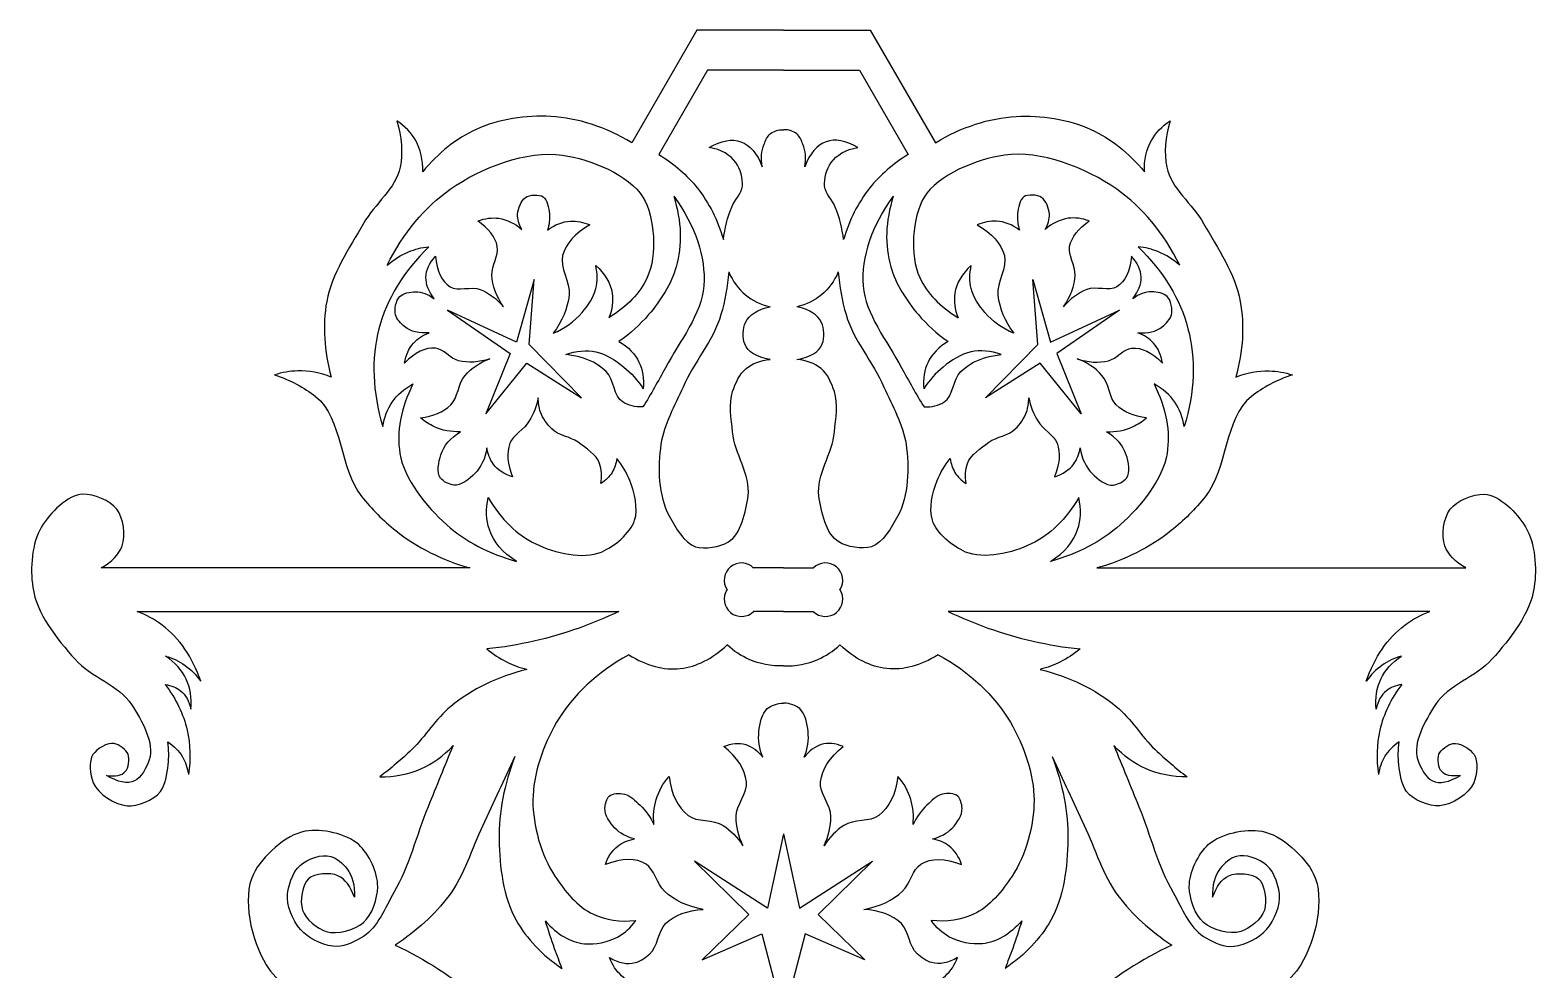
# Model space of a CAD drawing. Header units: millimetres. Extents: x -214 to 301, y -82 to 144.
# Drawn here: x -28.9 to 110, y 20.5 to 107.1 of the extents above; entities that cross this region are included whole.
import ezdxf

# ---------------------------------------------------------------- set-up
doc = ezdxf.new("R2010")
doc.units = ezdxf.units.MM
doc.linetypes.add('K5LT32769', pattern=[0])

msp = doc.modelspace()

# ---------------------------------------------------------------- linework, layer by layer
at = {"color": 30, "linetype": 'K5LT32769', "true_color": 0xff8000}
for p, q in [((32.52, 107.08), (26.52, 96.68)), ((40.52, 107.08), (32.52, 107.08)), ((40.52, 107.08), (48.52, 107.08)), ((48.52, 107.08), (54.52, 96.68)), ((33.52, 103.4), (29.02, 95.61)), ((40.52, 103.4), (33.52, 103.4)), ((40.52, 103.4), (47.52, 103.4)), ((47.52, 103.4), (52.02, 95.61)), ((17.52, 84.08), (15.9, 78.3)), ((17.08, 78.09), (17.52, 84.08)), ((63.95, 78.09), (63.51, 84.08)), ((63.51, 84.08), (65.14, 78.3)), ((15.9, 78.3), (9.55, 81.26)), ((9.55, 81.26), (15.31, 77.28)), ((65.14, 78.3), (71.48, 81.26)), ((71.48, 81.26), (65.72, 77.28)), ((17.08, 78.09), (21.9, 73.17)), ((63.95, 78.09), (59.13, 73.17)), ((15.31, 77.28), (13.07, 71.72)), ((65.72, 77.28), (67.96, 71.72)), ((13.07, 71.72), (16.84, 76.39)), ((16.84, 76.39), (21.9, 73.17)), ((64.19, 76.39), (59.13, 73.17)), ((67.96, 71.72), (64.19, 76.39)), ((11.61, 57.5), (-22.39, 57.5)), ((40.52, 57.5), (37.76, 57.5)), ((40.52, 57.5), (43.27, 57.5)), ((69.42, 57.5), (103.42, 57.5)), ((-19.09, 53.5), (25.34, 53.5)), ((40.52, 53.5), (37.76, 53.5)), ((40.52, 53.5), (43.27, 53.5)), ((100.12, 53.5), (55.69, 53.5)), ((40.52, 32.99), (39.05, 26.14)), ((40.52, 32.99), (41.98, 26.14)), ((39.05, 26.14), (32.31, 30.46)), ((32.31, 30.46), (37.31, 25.56)), ((41.98, 26.14), (48.72, 30.46)), ((48.72, 30.46), (43.72, 25.56)), ((37.31, 25.56), (33.03, 21.37)), ((43.72, 25.56), (48, 21.37)), ((33.03, 21.37), (38.53, 23.76)), ((38.53, 23.76), (40.52, 16.18)), ((42.5, 23.76), (40.52, 16.18)), ((48, 21.37), (42.5, 23.76))]:
    msp.add_line(p, q, dxfattribs=at)
for centre, start, end in [((36.64, 56.37), 45, 213.5549), ((44.39, 56.37), 326.4451, 135), ((36.64, 54.62), 146.4451, 315), ((44.39, 54.62), 225, 33.5549)]:
    msp.add_arc(centre, 1.59, start, end, dxfattribs=at)
for points, knots in [([(4.86, 98.73), (5.33, 97.2), (5.43, 95.77), (5.17, 94.43), (4.79, 92.51), (2.8, 91.04), (1.79, 89.25), (0.48, 86.96), (-1.15, 84.59), (-1.6, 82.07), (-1.99, 79.85), (-1.85, 77.52), (-1.19, 75.1)], [0, 0, 0, 0, 1, 1, 1, 2, 2, 2, 3, 3, 3, 4, 4, 4, 4]), ([(7.25, 94.02), (7.28, 95.11), (7.06, 96.06), (6.61, 96.89), (6.21, 97.6), (5.63, 98.22), (4.86, 98.73)], [0, 0, 0, 0, 1, 1, 1, 2, 2, 2, 2]), ([(26.52, 96.68), (24.08, 98.16), (21.59, 98.97), (19.06, 99.12), (16.81, 99.25), (14.24, 98.88), (12.19, 97.93), (10.34, 97.08), (8.69, 95.78), (7.25, 94.02)], [0, 0, 0, 0, 1, 1, 1, 2, 2, 2, 3, 3, 3, 3]), ([(54.52, 96.68), (56.95, 98.16), (59.44, 98.97), (61.97, 99.12), (64.22, 99.25), (66.79, 98.88), (68.84, 97.93), (70.69, 97.08), (72.34, 95.78), (73.79, 94.02)], [0, 0, 0, 0, 1, 1, 1, 2, 2, 2, 3, 3, 3, 3]), ([(73.79, 94.02), (73.75, 95.11), (73.97, 96.06), (74.43, 96.89), (74.82, 97.6), (75.4, 98.22), (76.17, 98.73)], [0, 0, 0, 0, 1, 1, 1, 2, 2, 2, 2]), ([(76.17, 98.73), (75.7, 97.2), (75.6, 95.77), (75.86, 94.43), (76.24, 92.51), (78.23, 91.04), (79.25, 89.25), (80.55, 86.96), (82.18, 84.59), (82.63, 82.07), (83.02, 79.85), (82.89, 77.52), (82.22, 75.1)], [0, 0, 0, 0, 1, 1, 1, 2, 2, 2, 3, 3, 3, 4, 4, 4, 4]), ([(38.56, 94.48), (38.42, 95.24), (38.48, 95.94), (38.73, 96.57), (38.86, 96.9), (39.03, 97.29), (39.29, 97.51), (39.59, 97.77), (40, 97.9), (40.52, 97.9)], [0, 0, 0, 0, 1, 1, 1, 2, 2, 2, 3, 3, 3, 3]), ([(42.47, 94.48), (42.61, 95.24), (42.55, 95.94), (42.3, 96.57), (42.17, 96.9), (42, 97.29), (41.74, 97.51), (41.44, 97.77), (41.03, 97.9), (40.52, 97.9)], [0, 0, 0, 0, 1, 1, 1, 2, 2, 2, 3, 3, 3, 3]), ([(3.98, 85.4), (5.47, 88.4), (7.41, 90.74), (9.79, 92.41), (12.61, 94.4), (16.84, 96.04), (20.15, 95.55), (22.71, 95.17), (26.32, 93.75), (27.56, 91.67), (28.66, 89.82), (28.9, 86.33), (27.95, 84.26), (27.29, 82.83), (26.11, 81.6), (24.42, 80.56)], [0, 0, 0, 0, 1, 1, 1, 2, 2, 2, 3, 3, 3, 4, 4, 4, 5, 5, 5, 5]), ([(33.65, 96.27), (34.8, 96.91), (35.78, 97.08), (36.59, 96.79), (37.42, 96.49), (38.08, 95.72), (38.56, 94.48)], [0, 0, 0, 0, 1, 1, 1, 2, 2, 2, 2]), ([(34.97, 87.77), (35.1, 88.81), (35.36, 89.81), (35.74, 90.76), (36.01, 91.43), (36.65, 92.02), (36.72, 92.68), (36.8, 93.38), (36.53, 94.29), (36.12, 94.86), (35.62, 95.58), (34.79, 96.05), (33.65, 96.27)], [0, 0, 0, 0, 1, 1, 1, 2, 2, 2, 3, 3, 3, 4, 4, 4, 4]), ([(47.38, 96.27), (46.24, 96.91), (45.25, 97.08), (44.44, 96.79), (43.61, 96.49), (42.95, 95.72), (42.47, 94.48)], [0, 0, 0, 0, 1, 1, 1, 2, 2, 2, 2]), ([(46.06, 87.77), (45.93, 88.81), (45.67, 89.81), (45.29, 90.76), (45.02, 91.43), (44.38, 92.02), (44.31, 92.68), (44.23, 93.38), (44.51, 94.29), (44.91, 94.86), (45.41, 95.58), (46.24, 96.05), (47.38, 96.27)], [0, 0, 0, 0, 1, 1, 1, 2, 2, 2, 3, 3, 3, 4, 4, 4, 4]), ([(77.05, 85.4), (75.56, 88.4), (73.62, 90.74), (71.24, 92.41), (68.42, 94.4), (64.19, 96.04), (60.88, 95.55), (58.33, 95.17), (54.71, 93.75), (53.47, 91.67), (52.38, 89.82), (52.13, 86.33), (53.08, 84.26), (53.74, 82.83), (54.92, 81.6), (56.61, 80.56)], [0, 0, 0, 0, 1, 1, 1, 2, 2, 2, 3, 3, 3, 4, 4, 4, 5, 5, 5, 5]), ([(29.02, 95.61), (30.43, 94.75), (31.62, 93.72), (32.58, 92.51), (33.66, 91.15), (34.46, 89.57), (34.97, 87.77)], [0, 0, 0, 0, 1, 1, 1, 2, 2, 2, 2]), ([(52.02, 95.61), (50.6, 94.75), (49.42, 93.72), (48.45, 92.51), (47.37, 91.15), (46.57, 89.57), (46.06, 87.77)], [0, 0, 0, 0, 1, 1, 1, 2, 2, 2, 2]), ([(16.4, 88.69), (16.11, 89.18), (15.98, 89.65), (16, 90.11), (16.03, 90.64), (16.32, 91.39), (16.72, 91.65), (17.11, 91.91), (18, 91.96), (18.36, 91.72), (18.74, 91.47), (18.88, 90.68), (18.93, 90.13), (18.98, 89.65), (18.92, 89.15), (18.75, 88.63)], [0, 0, 0, 0, 1, 1, 1, 2, 2, 2, 3, 3, 3, 4, 4, 4, 5, 5, 5, 5]), ([(30.39, 91.78), (31.12, 89.44), (31.2, 87.27), (30.62, 85.26), (30.18, 83.69), (29.17, 82.12), (28.08, 80.85), (27.29, 79.92), (26.38, 79.1), (25.34, 78.38)], [0, 0, 0, 0, 1, 1, 1, 2, 2, 2, 3, 3, 3, 3]), ([(30.39, 91.78), (32.42, 88.96), (33.35, 86.21), (33.17, 83.51), (33, 80.94), (30.94, 78.41), (29.63, 75.96), (28.98, 74.74), (28.29, 73.53), (27.56, 72.34)], [0, 0, 0, 0, 1, 1, 1, 2, 2, 2, 3, 3, 3, 3]), ([(50.64, 91.78), (48.61, 88.96), (47.68, 86.21), (47.86, 83.51), (48.03, 80.94), (50.09, 78.41), (51.4, 75.96), (52.06, 74.74), (52.74, 73.53), (53.47, 72.34)], [0, 0, 0, 0, 1, 1, 1, 2, 2, 2, 3, 3, 3, 3]), ([(50.64, 91.78), (49.91, 89.44), (49.83, 87.27), (50.41, 85.26), (50.85, 83.69), (51.86, 82.12), (52.95, 80.85), (53.74, 79.92), (54.65, 79.1), (55.69, 78.38)], [0, 0, 0, 0, 1, 1, 1, 2, 2, 2, 3, 3, 3, 3]), ([(64.63, 88.69), (64.92, 89.18), (65.05, 89.65), (65.03, 90.11), (65, 90.64), (64.72, 91.39), (64.31, 91.65), (63.92, 91.91), (63.03, 91.96), (62.67, 91.72), (62.29, 91.47), (62.15, 90.68), (62.1, 90.13), (62.05, 89.65), (62.11, 89.15), (62.28, 88.63)], [0, 0, 0, 0, 1, 1, 1, 2, 2, 2, 3, 3, 3, 4, 4, 4, 5, 5, 5, 5]), ([(12.32, 89.49), (13, 89.73), (13.64, 89.81), (14.26, 89.73), (15.01, 89.62), (15.73, 89.28), (16.4, 88.69)], [0, 0, 0, 0, 1, 1, 1, 2, 2, 2, 2]), ([(14.69, 81.58), (14.04, 82.53), (13.69, 83.5), (13.63, 84.49), (13.58, 85.35), (14.3, 86.33), (14.13, 87.13), (13.94, 88.01), (13.34, 88.8), (12.32, 89.49)], [0, 0, 0, 0, 1, 1, 1, 2, 2, 2, 3, 3, 3, 3]), ([(18.75, 88.63), (19.44, 89.15), (20.15, 89.43), (20.88, 89.47), (21.46, 89.5), (22.05, 89.38), (22.65, 89.12)], [0, 0, 0, 0, 1, 1, 1, 2, 2, 2, 2]), ([(22.65, 89.12), (21.29, 88.33), (20.46, 87.4), (20.15, 86.31), (19.85, 85.23), (20.88, 83.83), (20.75, 82.65), (20.61, 81.43), (20.12, 80.26), (19.28, 79.13)], [0, 0, 0, 0, 1, 1, 1, 2, 2, 2, 3, 3, 3, 3]), ([(62.28, 88.63), (61.59, 89.15), (60.88, 89.43), (60.15, 89.47), (59.57, 89.5), (58.99, 89.38), (58.38, 89.12)], [0, 0, 0, 0, 1, 1, 1, 2, 2, 2, 2]), ([(58.38, 89.12), (59.74, 88.33), (60.57, 87.4), (60.88, 86.31), (61.18, 85.23), (60.15, 83.83), (60.28, 82.65), (60.42, 81.43), (60.91, 80.26), (61.75, 79.13)], [0, 0, 0, 0, 1, 1, 1, 2, 2, 2, 3, 3, 3, 3]), ([(68.71, 89.49), (68.04, 89.73), (67.39, 89.81), (66.77, 89.73), (66.02, 89.62), (65.3, 89.28), (64.63, 88.69)], [0, 0, 0, 0, 1, 1, 1, 2, 2, 2, 2]), ([(66.34, 81.58), (66.99, 82.53), (67.34, 83.5), (67.4, 84.49), (67.45, 85.35), (66.73, 86.33), (66.9, 87.13), (67.09, 88.01), (67.69, 88.8), (68.71, 89.49)], [0, 0, 0, 0, 1, 1, 1, 2, 2, 2, 3, 3, 3, 3]), ([(7.82, 87.11), (5.47, 84.8), (3.93, 82.28), (3.22, 79.55), (2.49, 76.76), (2.61, 73.75), (3.57, 70.53)], [0, 0, 0, 0, 1, 1, 1, 2, 2, 2, 2]), ([(3.98, 85.4), (4.59, 85.93), (5.24, 86.35), (5.95, 86.64), (6.53, 86.88), (7.16, 87.04), (7.82, 87.11)], [0, 0, 0, 0, 1, 1, 1, 2, 2, 2, 2]), ([(8.31, 82.32), (7.78, 82.99), (7.53, 83.65), (7.55, 84.3), (7.56, 84.96), (7.86, 85.61), (8.44, 86.25)], [0, 0, 0, 0, 1, 1, 1, 2, 2, 2, 2]), ([(8.44, 86.25), (8.57, 84.86), (9.02, 83.91), (9.78, 83.42), (10.46, 82.98), (11.73, 83.49), (12.56, 83.16), (13.35, 82.85), (14.06, 82.33), (14.69, 81.58)], [0, 0, 0, 0, 1, 1, 1, 2, 2, 2, 3, 3, 3, 3]), ([(72.59, 86.25), (72.46, 84.86), (72.01, 83.91), (71.25, 83.42), (70.57, 82.98), (69.3, 83.49), (68.47, 83.16), (67.68, 82.85), (66.97, 82.33), (66.34, 81.58)], [0, 0, 0, 0, 1, 1, 1, 2, 2, 2, 3, 3, 3, 3]), ([(72.72, 82.32), (73.25, 82.99), (73.5, 83.65), (73.49, 84.3), (73.47, 84.96), (73.17, 85.61), (72.59, 86.25)], [0, 0, 0, 0, 1, 1, 1, 2, 2, 2, 2]), ([(77.05, 85.4), (76.45, 85.93), (75.79, 86.35), (75.08, 86.64), (74.5, 86.88), (73.87, 87.04), (73.21, 87.11)], [0, 0, 0, 0, 1, 1, 1, 2, 2, 2, 2]), ([(73.21, 87.11), (75.56, 84.8), (77.1, 82.28), (77.81, 79.55), (78.54, 76.76), (78.43, 73.75), (77.46, 70.53)], [0, 0, 0, 0, 1, 1, 1, 2, 2, 2, 2]), ([(19.28, 79.13), (20.36, 79.59), (21.24, 80.23), (21.94, 81.04), (22.48, 81.67), (23.02, 82.45), (23.22, 83.25), (23.38, 83.92), (23.37, 84.63), (23.2, 85.39)], [0, 0, 0, 0, 1, 1, 1, 2, 2, 2, 3, 3, 3, 3]), ([(23.2, 85.39), (24.06, 84.61), (24.57, 83.76), (24.72, 82.83), (24.83, 82.12), (24.73, 81.36), (24.42, 80.56)], [0, 0, 0, 0, 1, 1, 1, 2, 2, 2, 2]), ([(35.46, 84.79), (35.36, 83.43), (35.12, 82.12), (34.75, 80.85), (34.05, 78.46), (32.27, 76.47), (31.25, 74.17), (30.49, 72.46), (29.49, 70.73), (29.22, 68.92), (28.9, 66.79), (28.96, 64.16), (29.98, 62.29), (30.55, 61.24), (31.37, 59.79), (32.4, 59.46), (33.26, 59.2), (34.66, 59.44), (35.43, 59.9), (36.59, 60.6), (37.07, 62.7), (37.25, 64.15), (37.5, 66.05), (36, 68.04), (35.82, 70.04), (35.71, 71.27), (35.44, 72.63), (35.82, 73.77), (36.07, 74.52), (36.47, 75.39), (37.06, 75.88), (37.63, 76.36), (38.37, 76.64), (39.28, 76.72)], [0, 0, 0, 0, 1, 1, 1, 2, 2, 2, 3, 3, 3, 4, 4, 4, 5, 5, 5, 6, 6, 6, 7, 7, 7, 8, 8, 8, 9, 9, 9, 10, 10, 10, 11, 11, 11, 11]), ([(35.46, 84.79), (35.85, 83.92), (36.36, 83.22), (37.02, 82.68), (37.64, 82.16), (38.4, 81.79), (39.28, 81.57)], [0, 0, 0, 0, 1, 1, 1, 2, 2, 2, 2]), ([(45.57, 84.79), (45.67, 83.43), (45.91, 82.12), (46.28, 80.85), (46.98, 78.46), (48.76, 76.47), (49.78, 74.17), (50.54, 72.46), (51.54, 70.73), (51.81, 68.92), (52.13, 66.79), (52.07, 64.16), (51.05, 62.29), (50.48, 61.24), (49.67, 59.79), (48.63, 59.46), (47.77, 59.2), (46.37, 59.44), (45.61, 59.9), (44.44, 60.6), (43.96, 62.7), (43.78, 64.15), (43.53, 66.05), (45.03, 68.04), (45.21, 70.04), (45.32, 71.27), (45.59, 72.63), (45.21, 73.77), (44.96, 74.52), (44.56, 75.39), (43.98, 75.88), (43.4, 76.36), (42.66, 76.64), (41.75, 76.72)], [0, 0, 0, 0, 1, 1, 1, 2, 2, 2, 3, 3, 3, 4, 4, 4, 5, 5, 5, 6, 6, 6, 7, 7, 7, 8, 8, 8, 9, 9, 9, 10, 10, 10, 11, 11, 11, 11]), ([(45.57, 84.79), (45.18, 83.92), (44.67, 83.22), (44.02, 82.68), (43.39, 82.16), (42.63, 81.79), (41.75, 81.57)], [0, 0, 0, 0, 1, 1, 1, 2, 2, 2, 2]), ([(57.83, 85.39), (56.97, 84.61), (56.46, 83.76), (56.31, 82.83), (56.2, 82.12), (56.3, 81.36), (56.61, 80.56)], [0, 0, 0, 0, 1, 1, 1, 2, 2, 2, 2]), ([(61.75, 79.13), (60.68, 79.59), (59.79, 80.23), (59.09, 81.04), (58.55, 81.67), (58.01, 82.45), (57.82, 83.25), (57.66, 83.92), (57.66, 84.63), (57.83, 85.39)], [0, 0, 0, 0, 1, 1, 1, 2, 2, 2, 3, 3, 3, 3]), ([(7.86, 79.18), (6.92, 79.1), (6.16, 79.28), (5.58, 79.75), (5.24, 80.01), (4.86, 80.43), (4.75, 80.83), (4.61, 81.33), (4.78, 82.16), (5.13, 82.51), (5.44, 82.82), (6.1, 82.95), (6.57, 82.96), (7.16, 82.96), (7.74, 82.75), (8.31, 82.32)], [0, 0, 0, 0, 1, 1, 1, 2, 2, 2, 3, 3, 3, 4, 4, 4, 5, 5, 5, 5]), ([(73.18, 79.18), (74.11, 79.1), (74.87, 79.28), (75.45, 79.75), (75.79, 80.01), (76.17, 80.43), (76.28, 80.83), (76.42, 81.33), (76.25, 82.16), (75.9, 82.51), (75.59, 82.82), (74.94, 82.95), (74.46, 82.96), (73.87, 82.96), (73.29, 82.75), (72.72, 82.32)], [0, 0, 0, 0, 1, 1, 1, 2, 2, 2, 3, 3, 3, 4, 4, 4, 5, 5, 5, 5]), ([(39.28, 76.72), (38.02, 76.94), (37.24, 77.42), (36.94, 78.15), (36.71, 78.68), (36.76, 79.6), (37.02, 80.13), (37.36, 80.85), (38.11, 81.33), (39.28, 81.57)], [0, 0, 0, 0, 1, 1, 1, 2, 2, 2, 3, 3, 3, 3]), ([(41.75, 76.72), (43.01, 76.94), (43.79, 77.42), (44.09, 78.15), (44.32, 78.68), (44.27, 79.6), (44.02, 80.13), (43.67, 80.85), (42.92, 81.33), (41.75, 81.57)], [0, 0, 0, 0, 1, 1, 1, 2, 2, 2, 3, 3, 3, 3]), ([(5.58, 76.39), (5.7, 77.13), (5.97, 77.74), (6.4, 78.22), (6.77, 78.64), (7.25, 78.96), (7.86, 79.18)], [0, 0, 0, 0, 1, 1, 1, 2, 2, 2, 2]), ([(13.44, 76.78), (12.42, 76.44), (11.46, 76.38), (10.56, 76.6), (9.81, 76.79), (9.14, 77.69), (8.42, 77.75), (7.48, 77.84), (6.54, 77.38), (5.58, 76.39)], [0, 0, 0, 0, 1, 1, 1, 2, 2, 2, 3, 3, 3, 3]), ([(25.34, 78.38), (26.21, 77.87), (26.82, 77.24), (27.19, 76.48), (27.54, 75.77), (27.67, 74.95), (27.58, 74.02)], [0, 0, 0, 0, 1, 1, 1, 2, 2, 2, 2]), ([(55.69, 78.38), (54.83, 77.87), (54.21, 77.24), (53.84, 76.48), (53.49, 75.77), (53.37, 74.95), (53.45, 74.02)], [0, 0, 0, 0, 1, 1, 1, 2, 2, 2, 2]), ([(67.59, 76.78), (68.61, 76.44), (69.57, 76.38), (70.47, 76.6), (71.22, 76.79), (71.89, 77.69), (72.61, 77.75), (73.55, 77.84), (74.49, 77.38), (75.46, 76.39)], [0, 0, 0, 0, 1, 1, 1, 2, 2, 2, 3, 3, 3, 3]), ([(75.46, 76.39), (75.33, 77.13), (75.06, 77.74), (74.63, 78.22), (74.26, 78.64), (73.78, 78.96), (73.18, 79.18)], [0, 0, 0, 0, 1, 1, 1, 2, 2, 2, 2]), ([(7.05, 71.34), (8.22, 71.48), (9.15, 71.88), (9.83, 72.53), (10.51, 73.18), (10.51, 74.53), (11.15, 75.25), (11.74, 75.92), (12.51, 76.43), (13.44, 76.78)], [0, 0, 0, 0, 1, 1, 1, 2, 2, 2, 3, 3, 3, 3]), ([(20.44, 77.17), (21.42, 77.51), (22.35, 77.59), (23.22, 77.42), (24.14, 77.23), (25.04, 76.62), (25.79, 76.02), (26.48, 75.47), (27.07, 74.8), (27.58, 74.02)], [0, 0, 0, 0, 1, 1, 1, 2, 2, 2, 3, 3, 3, 3]), ([(27.56, 72.34), (26.83, 72.33), (26.22, 72.48), (25.72, 72.78), (24.86, 73.28), (24.89, 74.9), (24.16, 75.61), (23.25, 76.5), (22.01, 77.02), (20.44, 77.17)], [0, 0, 0, 0, 1, 1, 1, 2, 2, 2, 3, 3, 3, 3]), ([(60.59, 77.17), (59.61, 77.51), (58.68, 77.59), (57.81, 77.42), (56.89, 77.23), (55.99, 76.62), (55.24, 76.02), (54.55, 75.47), (53.96, 74.8), (53.45, 74.02)], [0, 0, 0, 0, 1, 1, 1, 2, 2, 2, 3, 3, 3, 3]), ([(53.47, 72.34), (54.2, 72.33), (54.81, 72.48), (55.31, 72.78), (56.17, 73.28), (56.14, 74.9), (56.87, 75.61), (57.78, 76.5), (59.02, 77.02), (60.59, 77.17)], [0, 0, 0, 0, 1, 1, 1, 2, 2, 2, 3, 3, 3, 3]), ([(73.98, 71.34), (72.81, 71.48), (71.88, 71.88), (71.2, 72.53), (70.52, 73.18), (70.53, 74.53), (69.88, 75.25), (69.29, 75.92), (68.53, 76.43), (67.59, 76.78)], [0, 0, 0, 0, 1, 1, 1, 2, 2, 2, 3, 3, 3, 3]), ([(-1.19, 75.1), (-2.21, 75.5), (-3.24, 75.68), (-4.27, 75.66), (-4.98, 75.64), (-5.7, 75.52), (-6.42, 75.3)], [0, 0, 0, 0, 1, 1, 1, 2, 2, 2, 2]), ([(-6.42, 75.3), (-4.96, 74.82), (-3.69, 74.15), (-2.62, 73.3), (-0.1, 71.28), (-0.47, 66.67), (1.63, 64.07), (2.55, 62.94), (3.62, 61.85), (4.76, 60.94), (6.74, 59.38), (9.02, 58.23), (11.61, 57.5)], [0, 0, 0, 0, 1, 1, 1, 2, 2, 2, 3, 3, 3, 4, 4, 4, 4]), ([(87.45, 75.3), (85.99, 74.82), (84.72, 74.15), (83.66, 73.3), (81.13, 71.28), (81.5, 66.67), (79.4, 64.07), (78.49, 62.94), (77.41, 61.85), (76.27, 60.94), (74.29, 59.38), (72.01, 58.23), (69.42, 57.5)], [0, 0, 0, 0, 1, 1, 1, 2, 2, 2, 3, 3, 3, 4, 4, 4, 4]), ([(82.22, 75.1), (83.24, 75.5), (84.27, 75.68), (85.3, 75.66), (86.01, 75.64), (86.73, 75.52), (87.45, 75.3)], [0, 0, 0, 0, 1, 1, 1, 2, 2, 2, 2]), ([(3.57, 70.53), (3.71, 71.38), (3.99, 72.13), (4.43, 72.78), (4.9, 73.46), (5.54, 74.02), (6.35, 74.47)], [0, 0, 0, 0, 1, 1, 1, 2, 2, 2, 2]), ([(6.35, 74.47), (5.23, 72.19), (4.83, 70.05), (5.15, 68.06), (5.54, 65.66), (7.57, 63.17), (9.46, 61.49), (11.21, 59.93), (13.35, 58.8), (15.89, 58.11)], [0, 0, 0, 0, 1, 1, 1, 2, 2, 2, 3, 3, 3, 3]), ([(74.68, 74.47), (75.8, 72.19), (76.2, 70.05), (75.88, 68.06), (75.49, 65.66), (73.47, 63.17), (71.57, 61.49), (69.82, 59.93), (67.68, 58.8), (65.14, 58.11)], [0, 0, 0, 0, 1, 1, 1, 2, 2, 2, 3, 3, 3, 3]), ([(77.46, 70.53), (77.33, 71.38), (77.04, 72.13), (76.6, 72.78), (76.13, 73.46), (75.49, 74.02), (74.68, 74.47)], [0, 0, 0, 0, 1, 1, 1, 2, 2, 2, 2]), ([(17.91, 73.19), (17.74, 72.41), (17.46, 71.7), (17.08, 71.05), (16.63, 70.27), (15.58, 69.78), (15.29, 68.99), (14.97, 68.09), (15.05, 67.06), (15.54, 65.9)], [0, 0, 0, 0, 1, 1, 1, 2, 2, 2, 3, 3, 3, 3]), ([(23.66, 65.28), (23.79, 65.97), (23.75, 66.59), (23.56, 67.13), (23.26, 67.95), (22.32, 68.56), (21.58, 69.09), (20.85, 69.61), (19.77, 69.69), (19.15, 70.31), (18.71, 70.73), (18.31, 71.29), (18.11, 71.87), (17.97, 72.28), (17.9, 72.72), (17.91, 73.19)], [0, 0, 0, 0, 1, 1, 1, 2, 2, 2, 3, 3, 3, 4, 4, 4, 5, 5, 5, 5]), ([(57.37, 65.28), (57.24, 65.97), (57.28, 66.59), (57.48, 67.13), (57.77, 67.95), (58.71, 68.56), (59.45, 69.09), (60.18, 69.61), (61.26, 69.69), (61.89, 70.31), (62.32, 70.73), (62.72, 71.29), (62.92, 71.87), (63.06, 72.28), (63.13, 72.72), (63.12, 73.19)], [0, 0, 0, 0, 1, 1, 1, 2, 2, 2, 3, 3, 3, 4, 4, 4, 5, 5, 5, 5]), ([(63.12, 73.19), (63.29, 72.41), (63.57, 71.7), (63.95, 71.05), (64.4, 70.27), (65.46, 69.78), (65.74, 68.99), (66.06, 68.09), (65.98, 67.06), (65.49, 65.9)], [0, 0, 0, 0, 1, 1, 1, 2, 2, 2, 3, 3, 3, 3]), ([(10.72, 70.06), (9.85, 70.03), (9.05, 70.18), (8.33, 70.51), (7.87, 70.72), (7.45, 70.99), (7.05, 71.34)], [0, 0, 0, 0, 1, 1, 1, 2, 2, 2, 2]), ([(70.31, 70.06), (71.18, 70.03), (71.98, 70.18), (72.7, 70.51), (73.16, 70.72), (73.58, 70.99), (73.98, 71.34)], [0, 0, 0, 0, 1, 1, 1, 2, 2, 2, 2]), ([(13.17, 68.57), (13.01, 67.58), (12.64, 66.8), (12.06, 66.2), (11.56, 65.7), (10.77, 65.06), (10.12, 65.13), (9.71, 65.18), (9.13, 65.47), (8.88, 65.79), (8.51, 66.28), (8.72, 67.29), (8.92, 67.94), (9.19, 68.77), (9.79, 69.47), (10.72, 70.06)], [0, 0, 0, 0, 1, 1, 1, 2, 2, 2, 3, 3, 3, 4, 4, 4, 5, 5, 5, 5]), ([(67.86, 68.57), (68.02, 67.58), (68.39, 66.8), (68.97, 66.2), (69.47, 65.7), (70.26, 65.06), (70.91, 65.13), (71.32, 65.18), (71.9, 65.47), (72.15, 65.79), (72.52, 66.28), (72.32, 67.29), (72.11, 67.94), (71.84, 68.77), (71.24, 69.47), (70.31, 70.06)], [0, 0, 0, 0, 1, 1, 1, 2, 2, 2, 3, 3, 3, 4, 4, 4, 5, 5, 5, 5]), ([(15.54, 65.9), (14.75, 66.14), (14.15, 66.54), (13.75, 67.09), (13.45, 67.5), (13.26, 67.99), (13.17, 68.57)], [0, 0, 0, 0, 1, 1, 1, 2, 2, 2, 2]), ([(65.49, 65.9), (66.28, 66.14), (66.88, 66.54), (67.28, 67.09), (67.58, 67.5), (67.78, 67.99), (67.86, 68.57)], [0, 0, 0, 0, 1, 1, 1, 2, 2, 2, 2]), ([(13.29, 64), (14.47, 61.98), (15.93, 60.55), (17.68, 59.71), (19.42, 58.88), (22.03, 58.25), (23.72, 58.97), (24.9, 59.47), (26.41, 60.69), (26.79, 61.9), (27.13, 62.95), (26.78, 64.44), (26.34, 65.57), (26.06, 66.28), (25.66, 66.95), (25.14, 67.58)], [0, 0, 0, 0, 1, 1, 1, 2, 2, 2, 3, 3, 3, 4, 4, 4, 5, 5, 5, 5]), ([(25.14, 67.58), (25.08, 67.11), (24.94, 66.68), (24.71, 66.31), (24.46, 65.9), (24.11, 65.56), (23.66, 65.28)], [0, 0, 0, 0, 1, 1, 1, 2, 2, 2, 2]), ([(67.74, 64), (66.56, 61.98), (65.1, 60.55), (63.35, 59.71), (61.62, 58.88), (59, 58.25), (57.31, 58.97), (56.13, 59.47), (54.62, 60.69), (54.24, 61.9), (53.91, 62.95), (54.25, 64.44), (54.69, 65.57), (54.97, 66.28), (55.37, 66.95), (55.89, 67.58)], [0, 0, 0, 0, 1, 1, 1, 2, 2, 2, 3, 3, 3, 4, 4, 4, 5, 5, 5, 5]), ([(55.89, 67.58), (55.95, 67.11), (56.09, 66.68), (56.32, 66.31), (56.57, 65.9), (56.92, 65.56), (57.37, 65.28)], [0, 0, 0, 0, 1, 1, 1, 2, 2, 2, 2]), ([(-22.39, 57.5), (-21.4, 58.06), (-20.76, 58.74), (-20.47, 59.53), (-20.11, 60.49), (-20.35, 62.12), (-20.95, 62.91), (-21.55, 63.71), (-23.1, 64.32), (-24.09, 64.3), (-25.48, 64.27), (-27.11, 62.57), (-27.9, 61.28), (-28.81, 59.8), (-28.95, 57.47), (-28.7, 55.72), (-28.36, 53.31), (-26.48, 50.96), (-24.8, 49.08), (-23.35, 47.44), (-20.74, 46.7), (-19.59, 44.9), (-18.68, 43.47), (-17.43, 41.35), (-17.97, 39.81), (-18.2, 39.13), (-18.71, 38.14), (-19.32, 37.87), (-19.99, 37.57), (-20.85, 37.74), (-21.9, 38.38)], [0, 0, 0, 0, 1, 1, 1, 2, 2, 2, 3, 3, 3, 4, 4, 4, 5, 5, 5, 6, 6, 6, 7, 7, 7, 8, 8, 8, 9, 9, 9, 10, 10, 10, 10]), ([(15.89, 58.11), (14.61, 58.91), (13.78, 59.88), (13.4, 61.03), (13.1, 61.92), (13.06, 62.91), (13.29, 64)], [0, 0, 0, 0, 1, 1, 1, 2, 2, 2, 2]), ([(65.14, 58.11), (66.42, 58.91), (67.25, 59.88), (67.63, 61.03), (67.93, 61.92), (67.97, 62.91), (67.74, 64)], [0, 0, 0, 0, 1, 1, 1, 2, 2, 2, 2]), ([(103.42, 57.5), (102.43, 58.06), (101.79, 58.74), (101.5, 59.53), (101.14, 60.49), (101.38, 62.12), (101.98, 62.91), (102.58, 63.71), (104.13, 64.32), (105.12, 64.3), (106.51, 64.27), (108.15, 62.57), (108.93, 61.28), (109.84, 59.8), (109.98, 57.47), (109.73, 55.72), (109.39, 53.31), (107.51, 50.96), (105.83, 49.08), (104.38, 47.44), (101.77, 46.7), (100.63, 44.9), (99.71, 43.47), (98.46, 41.35), (99, 39.81), (99.23, 39.13), (99.74, 38.14), (100.35, 37.87), (101.02, 37.57), (101.88, 37.74), (102.93, 38.38)], [0, 0, 0, 0, 1, 1, 1, 2, 2, 2, 3, 3, 3, 4, 4, 4, 5, 5, 5, 6, 6, 6, 7, 7, 7, 8, 8, 8, 9, 9, 9, 10, 10, 10, 10]), ([(-13.22, 47.05), (-13.98, 49.29), (-15.16, 51.02), (-16.76, 52.22), (-17.46, 52.75), (-18.23, 53.17), (-19.09, 53.5)], [0, 0, 0, 0, 1, 1, 1, 2, 2, 2, 2]), ([(25.34, 53.5), (24.14, 52.92), (22.92, 52.41), (21.67, 51.96), (18.95, 50.99), (16.11, 50.35), (13.17, 50.03)], [0, 0, 0, 0, 1, 1, 1, 2, 2, 2, 2]), ([(55.69, 53.5), (56.89, 52.92), (58.11, 52.41), (59.36, 51.96), (62.08, 50.99), (64.92, 50.35), (67.86, 50.03)], [0, 0, 0, 0, 1, 1, 1, 2, 2, 2, 2]), ([(94.25, 47.05), (95.01, 49.29), (96.19, 51.02), (97.79, 52.22), (98.49, 52.75), (99.26, 53.17), (100.12, 53.5)], [0, 0, 0, 0, 1, 1, 1, 2, 2, 2, 2]), ([(13.17, 50.03), (13.74, 49.56), (14.35, 49.17), (14.99, 48.84), (15.58, 48.55), (16.19, 48.32), (16.84, 48.15)], [0, 0, 0, 0, 1, 1, 1, 2, 2, 2, 2]), ([(26.26, 49.49), (27.9, 48.48), (29.48, 48.06), (31, 48.23), (32.5, 48.39), (33.94, 49.12), (35.32, 50.41)], [0, 0, 0, 0, 1, 1, 1, 2, 2, 2, 2]), ([(40.52, 48.47), (39.37, 48.44), (38.31, 48.64), (37.35, 49.06), (36.62, 49.38), (35.94, 49.83), (35.32, 50.41)], [0, 0, 0, 0, 1, 1, 1, 2, 2, 2, 2]), ([(40.52, 48.47), (41.66, 48.44), (42.72, 48.64), (43.68, 49.06), (44.41, 49.38), (45.09, 49.83), (45.72, 50.41)], [0, 0, 0, 0, 1, 1, 1, 2, 2, 2, 2]), ([(54.78, 49.49), (53.13, 48.48), (51.55, 48.06), (50.03, 48.23), (48.53, 48.39), (47.09, 49.12), (45.72, 50.41)], [0, 0, 0, 0, 1, 1, 1, 2, 2, 2, 2]), ([(67.86, 50.03), (67.29, 49.56), (66.68, 49.17), (66.04, 48.84), (65.45, 48.55), (64.84, 48.32), (64.19, 48.15)], [0, 0, 0, 0, 1, 1, 1, 2, 2, 2, 2]), ([(-14.12, 44.48), (-14.03, 45.52), (-14.18, 46.45), (-14.56, 47.26), (-14.95, 48.08), (-15.58, 48.78), (-16.46, 49.37)], [0, 0, 0, 0, 1, 1, 1, 2, 2, 2, 2]), ([(-16.46, 49.37), (-15.79, 49.18), (-15.19, 48.9), (-14.66, 48.52), (-14.11, 48.13), (-13.63, 47.64), (-13.22, 47.05)], [0, 0, 0, 0, 1, 1, 1, 2, 2, 2, 2]), ([(26.26, 49.49), (23.31, 47.87), (21.09, 45.8), (19.6, 43.27), (18.37, 41.18), (17.42, 38.48), (17.41, 36.08), (17.41, 33.76), (18.15, 31.05), (19.44, 29.09), (20.33, 27.74), (21.55, 26.23), (22.99, 25.58), (24.13, 25.06), (25.44, 24.86), (26.9, 24.99)], [0, 0, 0, 0, 1, 1, 1, 2, 2, 2, 3, 3, 3, 4, 4, 4, 5, 5, 5, 5]), ([(54.78, 49.49), (57.73, 47.87), (59.94, 45.8), (61.43, 43.27), (62.66, 41.18), (63.62, 38.48), (63.62, 36.08), (63.62, 33.76), (62.88, 31.05), (61.59, 29.09), (60.7, 27.74), (59.48, 26.23), (58.04, 25.58), (56.9, 25.06), (55.6, 24.86), (54.13, 24.99)], [0, 0, 0, 0, 1, 1, 1, 2, 2, 2, 3, 3, 3, 4, 4, 4, 5, 5, 5, 5]), ([(97.49, 49.37), (96.82, 49.18), (96.22, 48.9), (95.69, 48.52), (95.14, 48.13), (94.66, 47.64), (94.25, 47.05)], [0, 0, 0, 0, 1, 1, 1, 2, 2, 2, 2]), ([(95.15, 44.48), (95.06, 45.52), (95.21, 46.45), (95.59, 47.26), (95.98, 48.08), (96.62, 48.78), (97.49, 49.37)], [0, 0, 0, 0, 1, 1, 1, 2, 2, 2, 2]), ([(16.84, 48.15), (14.15, 47.48), (11.82, 46.34), (9.83, 44.73), (8.47, 43.63), (7.53, 41.98), (6.24, 40.76), (5.31, 39.87), (4.32, 39.03), (3.29, 38.24)], [0, 0, 0, 0, 1, 1, 1, 2, 2, 2, 3, 3, 3, 3]), ([(64.19, 48.15), (66.88, 47.48), (69.22, 46.34), (71.2, 44.73), (72.56, 43.63), (73.5, 41.98), (74.79, 40.76), (75.72, 39.87), (76.71, 39.03), (77.74, 38.24)], [0, 0, 0, 0, 1, 1, 1, 2, 2, 2, 3, 3, 3, 3]), ([(-16.49, 46.75), (-15.48, 45.43), (-14.81, 44.03), (-14.47, 42.54), (-14.17, 41.24), (-14.13, 39.87), (-14.35, 38.45)], [0, 0, 0, 0, 1, 1, 1, 2, 2, 2, 2]), ([(-16.49, 46.75), (-15.92, 46.67), (-15.45, 46.48), (-15.08, 46.18), (-14.6, 45.8), (-14.28, 45.23), (-14.12, 44.48)], [0, 0, 0, 0, 1, 1, 1, 2, 2, 2, 2]), ([(97.52, 46.75), (96.95, 46.67), (96.48, 46.48), (96.11, 46.18), (95.63, 45.8), (95.31, 45.23), (95.15, 44.48)], [0, 0, 0, 0, 1, 1, 1, 2, 2, 2, 2]), ([(97.52, 46.75), (96.51, 45.43), (95.84, 44.03), (95.5, 42.54), (95.2, 41.24), (95.16, 39.87), (95.38, 38.45)], [0, 0, 0, 0, 1, 1, 1, 2, 2, 2, 2]), ([(38.6, 40.05), (38.28, 40.86), (38.16, 41.64), (38.25, 42.41), (38.33, 43.13), (38.5, 44.09), (39.02, 44.53), (39.39, 44.83), (39.89, 45.01), (40.52, 45.05)], [0, 0, 0, 0, 1, 1, 1, 2, 2, 2, 3, 3, 3, 3]), ([(42.43, 40.05), (42.75, 40.86), (42.87, 41.64), (42.78, 42.41), (42.7, 43.13), (42.53, 44.09), (42.01, 44.53), (41.64, 44.83), (41.15, 45.01), (40.52, 45.05)], [0, 0, 0, 0, 1, 1, 1, 2, 2, 2, 3, 3, 3, 3]), ([(-21.9, 38.38), (-21.07, 38.25), (-20.49, 38.37), (-20.17, 38.73), (-19.87, 39.05), (-19.75, 39.89), (-19.92, 40.33), (-20.09, 40.76), (-20.74, 41.23), (-21.19, 41.32), (-21.8, 41.44), (-22.8, 40.82), (-23.15, 40.3), (-23.56, 39.69), (-23.42, 38.42), (-23.12, 37.7), (-22.69, 36.67), (-21.11, 35.65), (-20, 35.58), (-19.03, 35.52), (-17.56, 36.09), (-16.94, 36.88), (-16.46, 37.49), (-16.32, 38.51), (-16.22, 39.36), (-16.14, 40.05), (-16.15, 40.75), (-16.25, 41.46)], [0, 0, 0, 0, 1, 1, 1, 2, 2, 2, 3, 3, 3, 4, 4, 4, 5, 5, 5, 6, 6, 6, 7, 7, 7, 8, 8, 8, 9, 9, 9, 9]), ([(-16.25, 41.46), (-15.67, 41.09), (-15.22, 40.63), (-14.9, 40.1), (-14.61, 39.62), (-14.43, 39.07), (-14.35, 38.45)], [0, 0, 0, 0, 1, 1, 1, 2, 2, 2, 2]), ([(10.05, 41.12), (9.27, 39.24), (8.5, 37.36), (7.74, 35.48), (6.68, 32.85), (6, 30.02), (4.59, 27.58), (3.78, 26.17), (3.12, 24.39), (1.79, 23.54), (1.09, 23.09), (0.16, 22.64), (-0.65, 22.61), (-1.67, 22.58), (-2.95, 23.16), (-3.71, 23.86), (-4.52, 24.6), (-5.2, 25.97), (-5.22, 27.05), (-5.24, 28.06), (-4.77, 29.47), (-4.02, 30.11), (-3.36, 30.68), (-2.06, 31.17), (-1.22, 30.91), (-0.7, 30.75), (-0.11, 30.26), (0.24, 29.8), (0.78, 29.11), (1.01, 28.23), (0.95, 27.14)], [0, 0, 0, 0, 1, 1, 1, 2, 2, 2, 3, 3, 3, 4, 4, 4, 5, 5, 5, 6, 6, 6, 7, 7, 7, 8, 8, 8, 9, 9, 9, 10, 10, 10, 10]), ([(3.29, 38.24), (4.66, 38.23), (5.92, 38.48), (7.08, 38.99), (8.17, 39.47), (9.16, 40.18), (10.05, 41.12)], [0, 0, 0, 0, 1, 1, 1, 2, 2, 2, 2]), ([(35, 41.05), (35.75, 41.34), (36.42, 41.4), (37.03, 41.22), (37.61, 41.04), (38.14, 40.65), (38.6, 40.05)], [0, 0, 0, 0, 1, 1, 1, 2, 2, 2, 2]), ([(36.78, 31.89), (36.35, 32.79), (36.14, 33.68), (36.14, 34.58), (36.15, 35.65), (37.21, 36.78), (37.1, 37.79), (36.97, 38.96), (36.27, 40.04), (35, 41.05)], [0, 0, 0, 0, 1, 1, 1, 2, 2, 2, 3, 3, 3, 3]), ([(46.03, 41.05), (45.29, 41.34), (44.61, 41.4), (44, 41.22), (43.42, 41.04), (42.89, 40.65), (42.43, 40.05)], [0, 0, 0, 0, 1, 1, 1, 2, 2, 2, 2]), ([(44.25, 31.89), (44.68, 32.79), (44.89, 33.68), (44.89, 34.58), (44.88, 35.65), (43.82, 36.78), (43.93, 37.79), (44.06, 38.96), (44.76, 40.04), (46.03, 41.05)], [0, 0, 0, 0, 1, 1, 1, 2, 2, 2, 3, 3, 3, 3]), ([(77.74, 38.24), (76.37, 38.23), (75.11, 38.48), (73.96, 38.99), (72.86, 39.47), (71.87, 40.18), (70.98, 41.12)], [0, 0, 0, 0, 1, 1, 1, 2, 2, 2, 2]), ([(70.98, 41.12), (71.76, 39.24), (72.53, 37.36), (73.29, 35.48), (74.35, 32.85), (75.03, 30.02), (76.44, 27.58), (77.25, 26.17), (77.91, 24.39), (79.24, 23.54), (79.94, 23.09), (80.87, 22.64), (81.68, 22.61), (82.7, 22.58), (83.98, 23.16), (84.74, 23.86), (85.55, 24.6), (86.23, 25.97), (86.25, 27.05), (86.27, 28.06), (85.8, 29.47), (85.05, 30.11), (84.39, 30.68), (83.09, 31.17), (82.25, 30.91), (81.73, 30.75), (81.15, 30.26), (80.79, 29.8), (80.26, 29.11), (80.02, 28.23), (80.08, 27.14)], [0, 0, 0, 0, 1, 1, 1, 2, 2, 2, 3, 3, 3, 4, 4, 4, 5, 5, 5, 6, 6, 6, 7, 7, 7, 8, 8, 8, 9, 9, 9, 10, 10, 10, 10]), ([(97.28, 41.46), (96.7, 41.09), (96.25, 40.63), (95.93, 40.1), (95.64, 39.62), (95.46, 39.07), (95.38, 38.45)], [0, 0, 0, 0, 1, 1, 1, 2, 2, 2, 2]), ([(102.93, 38.38), (102.1, 38.25), (101.52, 38.37), (101.2, 38.73), (100.9, 39.05), (100.78, 39.89), (100.95, 40.33), (101.12, 40.76), (101.78, 41.23), (102.22, 41.32), (102.83, 41.44), (103.83, 40.82), (104.18, 40.3), (104.59, 39.69), (104.45, 38.42), (104.15, 37.7), (103.72, 36.67), (102.14, 35.65), (101.03, 35.58), (100.06, 35.52), (98.59, 36.09), (97.97, 36.88), (97.49, 37.49), (97.35, 38.51), (97.25, 39.36), (97.17, 40.05), (97.18, 40.75), (97.28, 41.46)], [0, 0, 0, 0, 1, 1, 1, 2, 2, 2, 3, 3, 3, 4, 4, 4, 5, 5, 5, 6, 6, 6, 7, 7, 7, 8, 8, 8, 9, 9, 9, 9]), ([(15.75, 40.12), (14.77, 38), (13.79, 35.88), (12.79, 33.77), (11.76, 31.61), (11.09, 29.18), (9.68, 27.3), (8.35, 25.54), (6.7, 24.02), (4.71, 22.74)], [0, 0, 0, 0, 1, 1, 1, 2, 2, 2, 3, 3, 3, 3]), ([(15.75, 40.12), (14.75, 37.56), (14.26, 35), (14.3, 32.45), (14.33, 29.97), (14.67, 27.14), (15.87, 25.02), (16.84, 23.31), (18.25, 21.83), (20.09, 20.58)], [0, 0, 0, 0, 1, 1, 1, 2, 2, 2, 3, 3, 3, 3]), ([(65.28, 40.12), (66.28, 37.56), (66.77, 35), (66.73, 32.45), (66.7, 29.97), (66.36, 27.14), (65.16, 25.02), (64.19, 23.31), (62.79, 21.83), (60.94, 20.58)], [0, 0, 0, 0, 1, 1, 1, 2, 2, 2, 3, 3, 3, 3]), ([(65.28, 40.12), (66.26, 38), (67.24, 35.88), (68.24, 33.77), (69.27, 31.61), (69.94, 29.18), (71.35, 27.3), (72.68, 25.54), (74.33, 24.02), (76.32, 22.74)], [0, 0, 0, 0, 1, 1, 1, 2, 2, 2, 3, 3, 3, 3]), ([(28.57, 33.85), (28.49, 34.66), (28.56, 35.43), (28.78, 36.15), (29.01, 36.92), (29.4, 37.63), (29.96, 38.29)], [0, 0, 0, 0, 1, 1, 1, 2, 2, 2, 2]), ([(29.96, 38.29), (30.17, 36.63), (30.76, 35.43), (31.73, 34.68), (32.53, 34.06), (34.04, 34.34), (34.94, 33.77), (35.66, 33.31), (36.27, 32.69), (36.78, 31.89)], [0, 0, 0, 0, 1, 1, 1, 2, 2, 2, 3, 3, 3, 3]), ([(51.07, 38.29), (50.86, 36.63), (50.27, 35.43), (49.31, 34.68), (48.5, 34.06), (46.99, 34.34), (46.09, 33.77), (45.37, 33.31), (44.76, 32.69), (44.25, 31.89)], [0, 0, 0, 0, 1, 1, 1, 2, 2, 2, 3, 3, 3, 3]), ([(52.46, 33.85), (52.54, 34.66), (52.47, 35.43), (52.25, 36.15), (52.02, 36.92), (51.63, 37.63), (51.07, 38.29)], [0, 0, 0, 0, 1, 1, 1, 2, 2, 2, 2]), ([(26.79, 32.52), (26.03, 32.71), (25.42, 33.04), (24.97, 33.52), (24.51, 33.99), (24.01, 34.73), (24.05, 35.37), (24.07, 35.73), (24.2, 36.24), (24.45, 36.46), (24.75, 36.74), (25.42, 36.74), (25.86, 36.65), (26.39, 36.54), (26.87, 36.03), (27.29, 35.64), (27.81, 35.14), (28.24, 34.54), (28.57, 33.85)], [0, 0, 0, 0, 1, 1, 1, 2, 2, 2, 3, 3, 3, 4, 4, 4, 5, 5, 5, 6, 6, 6, 6]), ([(54.24, 32.52), (55, 32.71), (55.61, 33.04), (56.07, 33.52), (56.52, 33.99), (57.02, 34.73), (56.98, 35.37), (56.96, 35.73), (56.83, 36.24), (56.58, 36.46), (56.28, 36.74), (55.61, 36.74), (55.17, 36.65), (54.64, 36.54), (54.16, 36.03), (53.74, 35.64), (53.22, 35.14), (52.79, 34.54), (52.46, 33.85)], [0, 0, 0, 0, 1, 1, 1, 2, 2, 2, 3, 3, 3, 4, 4, 4, 5, 5, 5, 6, 6, 6, 6]), ([(0.95, 27.14), (0.6, 28.16), (0.1, 28.82), (-0.56, 29.13), (-1.28, 29.46), (-2.72, 29.33), (-3.27, 28.85), (-3.87, 28.34), (-4.1, 26.77), (-3.83, 25.96), (-3.56, 25.15), (-2.47, 24.24), (-1.64, 23.98), (-0.65, 23.68), (0.99, 24.13), (1.78, 24.82), (2.58, 25.5), (3.09, 27.02), (3.1, 28.11), (3.13, 29.42), (2.3, 31.13), (1.35, 32), (0.22, 33.02), (-2.09, 33.49), (-3.58, 33.23), (-5.4, 32.91), (-7.56, 30.91), (-8.36, 29.28), (-9.44, 27.07), (-8.56, 23.2), (-7.19, 20.93), (-6.2, 19.3), (-4.26, 18.11), (-2.69, 16.83), (-0.76, 15.26), (2.12, 14.56), (3.41, 12.52), (3.91, 11.73), (4.36, 10.79), (4.58, 9.87), (4.83, 8.88), (5.05, 7.69), (4.74, 6.76), (4.5, 6.05), (4, 5.18), (3.38, 4.82), (2.8, 4.47), (2.07, 4.37), (1.19, 4.51)], [0, 0, 0, 0, 1, 1, 1, 2, 2, 2, 3, 3, 3, 4, 4, 4, 5, 5, 5, 6, 6, 6, 7, 7, 7, 8, 8, 8, 9, 9, 9, 10, 10, 10, 11, 11, 11, 12, 12, 12, 13, 13, 13, 14, 14, 14, 15, 15, 15, 16, 16, 16, 16]), ([(80.08, 27.14), (80.43, 28.16), (80.93, 28.82), (81.59, 29.13), (82.31, 29.46), (83.75, 29.33), (84.31, 28.85), (84.9, 28.34), (85.13, 26.77), (84.86, 25.96), (84.59, 25.15), (83.5, 24.24), (82.67, 23.98), (81.68, 23.68), (80.04, 24.13), (79.25, 24.82), (78.45, 25.5), (77.95, 27.02), (77.93, 28.11), (77.9, 29.42), (78.74, 31.13), (79.68, 32), (80.81, 33.02), (83.12, 33.49), (84.61, 33.23), (86.43, 32.91), (88.59, 30.91), (89.39, 29.28), (90.47, 27.07), (89.59, 23.2), (88.22, 20.93), (87.23, 19.3), (85.29, 18.11), (83.72, 16.83), (81.79, 15.26), (78.91, 14.56), (77.62, 12.52), (77.12, 11.73), (76.67, 10.79), (76.45, 9.87), (76.2, 8.88), (75.98, 7.69), (76.29, 6.76), (76.53, 6.05), (77.03, 5.18), (77.65, 4.82), (78.23, 4.47), (78.96, 4.37), (79.84, 4.51)], [0, 0, 0, 0, 1, 1, 1, 2, 2, 2, 3, 3, 3, 4, 4, 4, 5, 5, 5, 6, 6, 6, 7, 7, 7, 8, 8, 8, 9, 9, 9, 10, 10, 10, 11, 11, 11, 12, 12, 12, 13, 13, 13, 14, 14, 14, 15, 15, 15, 16, 16, 16, 16]), ([(24.09, 30.16), (24.34, 30.89), (24.72, 31.46), (25.23, 31.86), (25.66, 32.19), (26.18, 32.41), (26.79, 32.52)], [0, 0, 0, 0, 1, 1, 1, 2, 2, 2, 2]), ([(56.94, 30.16), (56.69, 30.89), (56.31, 31.46), (55.8, 31.86), (55.37, 32.19), (54.85, 32.41), (54.24, 32.52)], [0, 0, 0, 0, 1, 1, 1, 2, 2, 2, 2]), ([(33.12, 26.03), (31.66, 26.29), (30.46, 26.85), (29.53, 27.71), (28.82, 28.37), (28.6, 29.75), (27.85, 30.2), (26.9, 30.77), (25.65, 30.76), (24.09, 30.16)], [0, 0, 0, 0, 1, 1, 1, 2, 2, 2, 3, 3, 3, 3]), ([(47.92, 26.03), (49.37, 26.29), (50.57, 26.85), (51.5, 27.71), (52.21, 28.37), (52.43, 29.75), (53.18, 30.2), (54.13, 30.77), (55.38, 30.76), (56.94, 30.16)], [0, 0, 0, 0, 1, 1, 1, 2, 2, 2, 3, 3, 3, 3]), ([(24.47, 21.6), (25.32, 21.08), (26.12, 20.92), (26.85, 21.12), (27.32, 21.24), (27.8, 21.6), (28.18, 21.93), (28.94, 22.6), (28.94, 24.03), (29.65, 24.71), (30.49, 25.5), (31.65, 25.94), (33.12, 26.03)], [0, 0, 0, 0, 1, 1, 1, 2, 2, 2, 3, 3, 3, 4, 4, 4, 4]), ([(56.56, 21.6), (55.71, 21.08), (54.91, 20.92), (54.18, 21.12), (53.71, 21.24), (53.23, 21.6), (52.85, 21.93), (52.09, 22.6), (52.09, 24.03), (51.38, 24.71), (50.54, 25.5), (49.38, 25.94), (47.92, 26.03)], [0, 0, 0, 0, 1, 1, 1, 2, 2, 2, 3, 3, 3, 4, 4, 4, 4]), ([(18.55, 24.96), (19.66, 23.7), (20.86, 23.01), (22.16, 22.86), (23.14, 22.76), (24.38, 23), (25.27, 23.51), (25.89, 23.86), (26.43, 24.36), (26.9, 24.99)], [0, 0, 0, 0, 1, 1, 1, 2, 2, 2, 3, 3, 3, 3]), ([(18.55, 24.96), (18.81, 24.11), (19.08, 23.27), (19.38, 22.43), (19.61, 21.81), (19.84, 21.2), (20.09, 20.58)], [0, 0, 0, 0, 1, 1, 1, 2, 2, 2, 2]), ([(62.48, 24.96), (61.37, 23.7), (60.17, 23.01), (58.87, 22.86), (57.89, 22.76), (56.65, 23), (55.76, 23.51), (55.15, 23.86), (54.6, 24.36), (54.13, 24.99)], [0, 0, 0, 0, 1, 1, 1, 2, 2, 2, 3, 3, 3, 3]), ([(62.48, 24.96), (62.23, 24.11), (61.95, 23.27), (61.65, 22.43), (61.42, 21.81), (61.19, 21.2), (60.94, 20.58)], [0, 0, 0, 0, 1, 1, 1, 2, 2, 2, 2]), ([(4.71, 22.74), (7.51, 21.41), (10.05, 19.77), (12.32, 17.82), (14.15, 16.25), (16.16, 14.59), (17.29, 12.49), (17.97, 11.25), (18.45, 9.89), (18.76, 8.41)], [0, 0, 0, 0, 1, 1, 1, 2, 2, 2, 3, 3, 3, 3]), ([(76.32, 22.74), (73.52, 21.41), (70.98, 19.77), (68.71, 17.82), (66.88, 16.25), (64.87, 14.59), (63.74, 12.49), (63.07, 11.25), (62.58, 9.89), (62.28, 8.41)], [0, 0, 0, 0, 1, 1, 1, 2, 2, 2, 3, 3, 3, 3]), ([(27.29, 18.98), (26.62, 19.17), (26.05, 19.48), (25.59, 19.9), (25.1, 20.34), (24.73, 20.9), (24.47, 21.6)], [0, 0, 0, 0, 1, 1, 1, 2, 2, 2, 2]), ([(53.74, 18.98), (54.41, 19.17), (54.98, 19.48), (55.44, 19.9), (55.93, 20.34), (56.31, 20.9), (56.56, 21.6)], [0, 0, 0, 0, 1, 1, 1, 2, 2, 2, 2])]:
    msp.add_open_spline(points, degree=3, knots=knots, dxfattribs=at)

doc.saveas('drawing.dxf')
